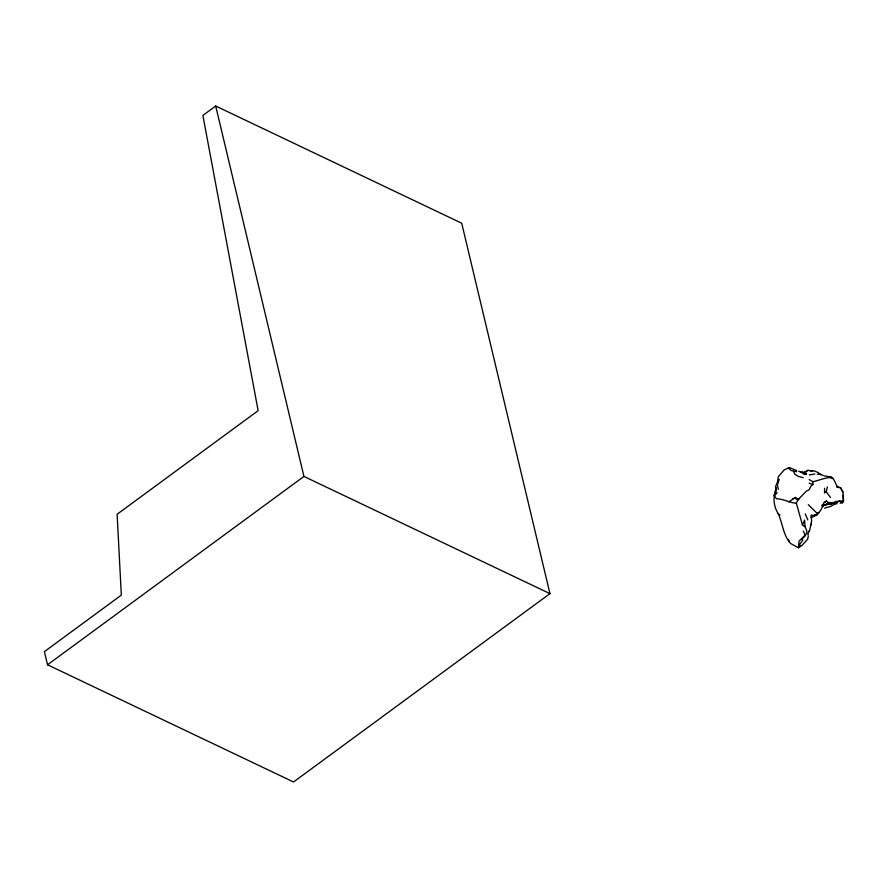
<?xml version="1.0" encoding="UTF-8"?>
<svg xmlns="http://www.w3.org/2000/svg" width="888" height="888" viewBox="0 0 888 888"><rect width="100%" height="100%" fill="white"/><g stroke="black" fill="none" stroke-linecap="round" stroke-linejoin="round"><path stroke-width="1.33" d="M840.115 503.141L842.446 502.775L843.212 500.854L842.945 491.963L840.803 487.878L836.74 486.424M776.034 491.897L776.312 487.834C772.893 496.337 773.215 505.938 778.265 513.819C782.739 523.454 782.961 534.942 790.598 543.5L798.479 547.752L799.022 541.181L806.826 533.411L806.77 530.669L805.061 526.784L802.452 525.008L796.37 503.274L797.768 500.044L806.382 491.075L809.046 489.876L811.088 485.991L812.897 484.559L812.942 481.707L809.19 479.553M824.608 488.234L824.53 493.018L826.229 491.719L827.416 486.901M811.066 524.153L809.445 531.179M811.299 516.805L811.121 517.66L816.683 515.151L819.258 512.487M779.231 479.309L777.333 485.137L778.376 489.388M807.902 535.098L808.768 531.057M808.335 536.063L807.647 539.183L801.953 545.399L798.479 547.752L800.343 545.865M810.511 525.552L811.588 521.545L811.332 515.251L813.508 515.484C819.513 514.163 822.299 508.358 823.664 502.919L826.373 501.043L830.802 504.329L835.741 501.509L843.212 500.854M802.452 525.008L804.595 520.102L805.061 526.784M818.037 512.454L816.683 515.151L814.396 515.096M775.39 493.051L774.092 495.36L776.512 498.79C783.416 498.856 789.465 502.752 796.37 503.274M799.189 545.232L802.741 540.082L801.864 539.116L804.961 536.174M774.58 495.637L777.155 492.685M806.049 471.817L807.891 470.318L812.487 471.084M824.43 502.597L826.373 501.043M215.695 106.016L202.875 115.44L258.142 410.667L117.116 514.263L121.323 595.127L44.4 651.637L47.53 664.779L293.54 781.984L549.95 593.639L461.705 223.221L215.695 106.016L303.94 476.434L549.95 593.639M47.53 664.779L303.94 476.434M807.891 470.318L803.496 472.671L801.487 472.527L805.771 472.161M788.666 501.92L795.47 497.469L798.856 499.678M836.896 502.763L830.946 506.293L824.586 508.136M806.526 473.981L800.332 471.75L806.526 473.981L803.906 474.425M796.802 470.629L789.421 467.532L784.215 469.896L778.376 476.579L777.389 482.284L775.457 486.746L776.223 489.099M792.651 498.934L795.47 497.469M821.766 505.805L828.87 503.918M826.229 504.595L828.759 503.962M812.942 481.707C819.313 480.297 825.008 477.633 831.701 477.4L833.355 478.776L837.595 487.235L840.803 487.878M809.29 474.958L814.796 473.992M826.562 504.806L822.099 504.95M817.326 474.314L820.179 474.081L822.998 475.435M830.158 504.062L825.64 504.351L830.802 504.329M827.916 502.641L835.83 502.586L839.682 501.087L842.446 502.775L843.6 500.976L843.223 495.338M810.211 470.718L814.052 470.895L818.181 472.583L820.69 474.769M827.76 476.401L823.942 475.89M830.713 503.263L836.94 503.807M788.4 467.721L791.008 470.485L796.481 471.75M831.701 477.4L828.515 476.667L833.355 478.776L829.658 476.49M803.174 477.611L798.911 476.623L794.915 474.381L793.45 471.262M809.19 483.239L812.897 484.559M801.853 472.416L798.678 471.295M836.596 486.813L837.595 487.235M778.265 513.819L779.975 515.096M794.76 497.78L797.768 500.044M804.55 472.849L805.782 473.781M804.495 471.95L805.139 472.571M808.28 504.639L817.548 513.797M841.214 489.688L842.945 491.963M826.229 491.719L830.535 497.546M803.263 531.057L805.161 534.765M805.227 513.886L807.791 519.88M788.533 539.493L789.488 542.024M823.109 505.239L823.343 506.282M811.332 515.251L811.41 516.527"/></g></svg>
